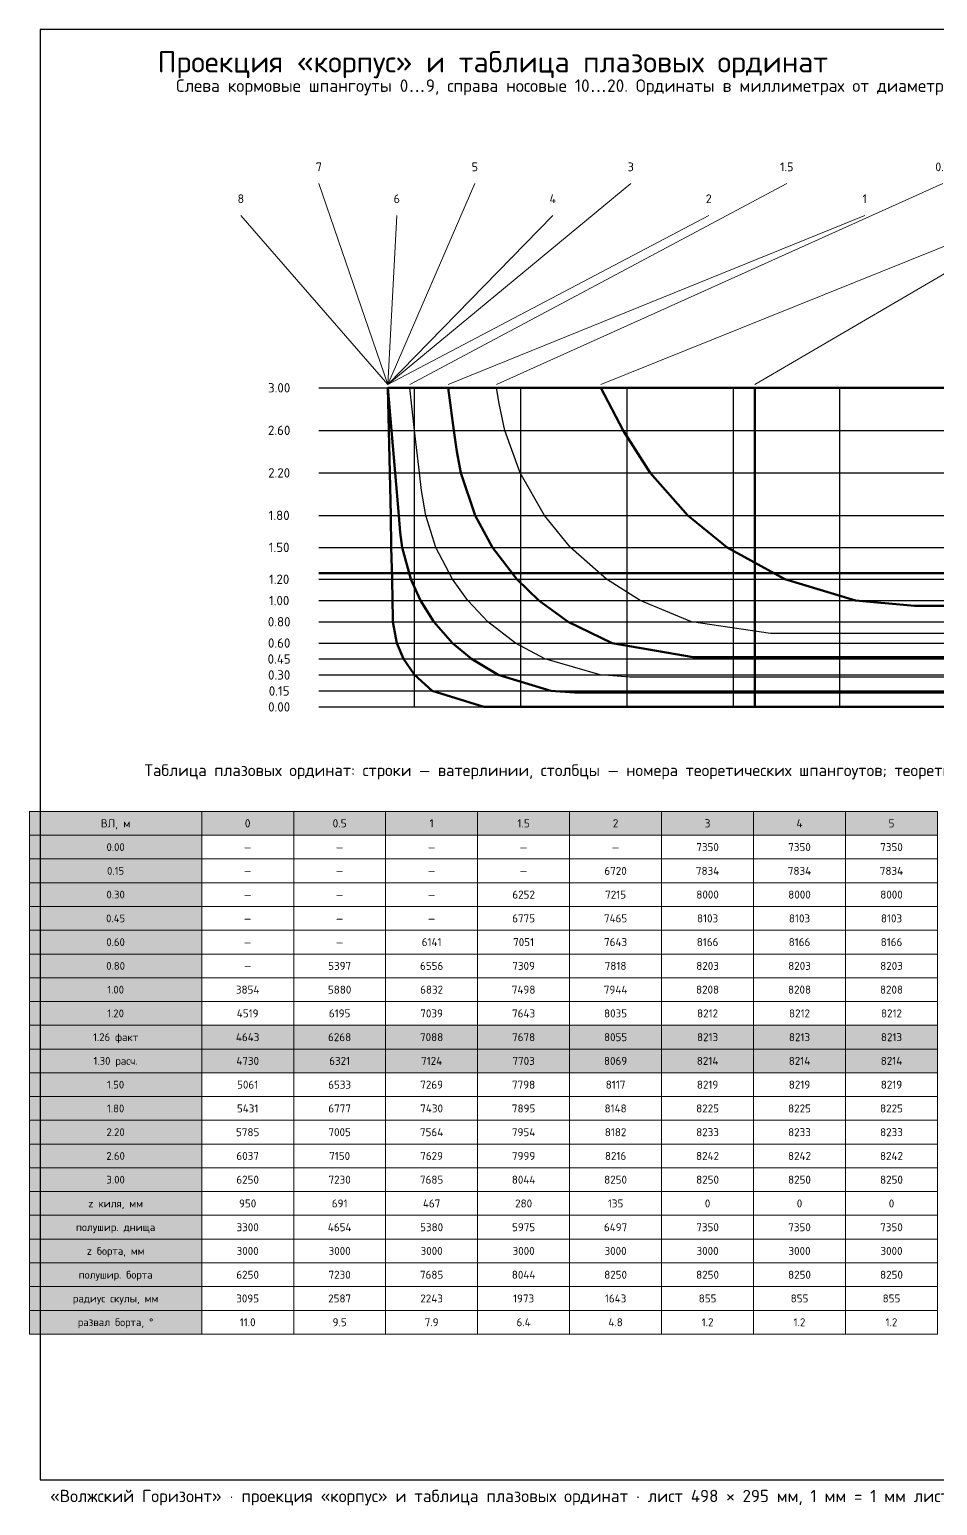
# Model space of a CAD drawing. Header units: millimetres. Extents: x -2 to 500, y -5 to 295.
# Drawn here: x -2.2 to 182.3, y -5.2 to 294.6 of the extents above; entities that cross this region are included whole.
import ezdxf
from ezdxf.enums import TextEntityAlignment as Align

# ---------------------------------------------------------------- set-up
doc = ezdxf.new("R2010")
doc.units = ezdxf.units.MM
for name, color, linetype in [('00_РАМКА', 7, 'Continuous'), ('01_ЛИНИИ', 7, 'Continuous'), ('04_ТЕКСТ', 7, 'Continuous'), ('06_ТАБЛИЦА', 7, 'Continuous')]:
    doc.layers.add(name, color=color, linetype=linetype)
doc.styles.add('ГОСТ', font='isocpeur.ttf')

msp = doc.modelspace()

# ---------------------------------------------------------------- hatches: boundary and pattern name
at = {"layer": '06_ТАБЛИЦА', "true_color": 0xeef1f5}
for points in [[(-2.17, 130.97), (32.81, 130.97), (32.81, 135.8), (-2.17, 135.8)], [(32.81, 130.97), (51.5, 130.97), (51.5, 135.8), (32.81, 135.8)], [(51.5, 130.97), (70.19, 130.97), (70.19, 135.8), (51.5, 135.8)], [(70.19, 130.97), (88.87, 130.97), (88.87, 135.8), (70.19, 135.8)], [(88.87, 130.97), (107.56, 130.97), (107.56, 135.8), (88.87, 135.8)], [(107.56, 130.97), (126.25, 130.97), (126.25, 135.8), (107.56, 135.8)], [(126.25, 130.97), (144.94, 130.97), (144.94, 135.8), (126.25, 135.8)], [(144.94, 130.97), (163.63, 130.97), (163.63, 135.8), (144.94, 135.8)], [(163.63, 130.97), (182.32, 130.97), (182.32, 135.8), (163.63, 135.8)]]:
    msp.add_hatch(color=7, dxfattribs=at).paths.add_polyline_path(points)
at = {"layer": '06_ТАБЛИЦА', "true_color": 0xf6f8fa}
for points in [[(-2.17, 126.15), (32.81, 126.15), (32.81, 130.97), (-2.17, 130.97)], [(-2.17, 121.32), (32.81, 121.32), (32.81, 126.15), (-2.17, 126.15)], [(-2.17, 116.5), (32.81, 116.5), (32.81, 121.32), (-2.17, 121.32)], [(-2.17, 111.67), (32.81, 111.67), (32.81, 116.5), (-2.17, 116.5)], [(-2.17, 106.84), (32.81, 106.84), (32.81, 111.67), (-2.17, 111.67)], [(-2.17, 102.02), (32.81, 102.02), (32.81, 106.84), (-2.17, 106.84)], [(-2.17, 97.19), (32.81, 97.19), (32.81, 102.02), (-2.17, 102.02)], [(-2.17, 92.37), (32.81, 92.37), (32.81, 97.19), (-2.17, 97.19)], [(-2.17, 77.89), (32.81, 77.89), (32.81, 82.71), (-2.17, 82.71)], [(-2.17, 73.06), (32.81, 73.06), (32.81, 77.89), (-2.17, 77.89)], [(-2.17, 68.24), (32.81, 68.24), (32.81, 73.06), (-2.17, 73.06)], [(-2.17, 63.41), (32.81, 63.41), (32.81, 68.24), (-2.17, 68.24)], [(-2.17, 58.58), (32.81, 58.58), (32.81, 63.41), (-2.17, 63.41)], [(-2.17, 53.76), (32.81, 53.76), (32.81, 58.58), (-2.17, 58.58)], [(-2.17, 48.93), (32.81, 48.93), (32.81, 53.76), (-2.17, 53.76)], [(-2.17, 44.11), (32.81, 44.11), (32.81, 48.93), (-2.17, 48.93)], [(-2.17, 39.28), (32.81, 39.28), (32.81, 44.11), (-2.17, 44.11)], [(-2.17, 34.45), (32.81, 34.45), (32.81, 39.28), (-2.17, 39.28)], [(-2.17, 29.63), (32.81, 29.63), (32.81, 34.45), (-2.17, 34.45)]]:
    msp.add_hatch(color=7, dxfattribs=at).paths.add_polyline_path(points)
at = {"layer": '06_ТАБЛИЦА', "true_color": 0xcfe0ef}
for points in [[(-2.17, 87.54), (32.81, 87.54), (32.81, 92.37), (-2.17, 92.37)], [(-2.17, 82.71), (32.81, 82.71), (32.81, 87.54), (-2.17, 87.54)]]:
    msp.add_hatch(color=254, dxfattribs=at).paths.add_polyline_path(points)
at = {"layer": '06_ТАБЛИЦА', "true_color": 0xe3eef7}
for points in [[(32.81, 87.54), (51.5, 87.54), (51.5, 92.37), (32.81, 92.37)], [(51.5, 87.54), (70.19, 87.54), (70.19, 92.37), (51.5, 92.37)], [(70.19, 87.54), (88.87, 87.54), (88.87, 92.37), (70.19, 92.37)], [(88.87, 87.54), (107.56, 87.54), (107.56, 92.37), (88.87, 92.37)], [(107.56, 87.54), (126.25, 87.54), (126.25, 92.37), (107.56, 92.37)], [(126.25, 87.54), (144.94, 87.54), (144.94, 92.37), (126.25, 92.37)], [(144.94, 87.54), (163.63, 87.54), (163.63, 92.37), (144.94, 92.37)], [(163.63, 87.54), (182.32, 87.54), (182.32, 92.37), (163.63, 92.37)], [(32.81, 82.71), (51.5, 82.71), (51.5, 87.54), (32.81, 87.54)], [(51.5, 82.71), (70.19, 82.71), (70.19, 87.54), (51.5, 87.54)], [(70.19, 82.71), (88.87, 82.71), (88.87, 87.54), (70.19, 87.54)], [(88.87, 82.71), (107.56, 82.71), (107.56, 87.54), (88.87, 87.54)], [(107.56, 82.71), (126.25, 82.71), (126.25, 87.54), (107.56, 87.54)], [(126.25, 82.71), (144.94, 82.71), (144.94, 87.54), (126.25, 87.54)], [(144.94, 82.71), (163.63, 82.71), (163.63, 87.54), (144.94, 87.54)], [(163.63, 82.71), (182.32, 82.71), (182.32, 87.54), (163.63, 87.54)]]:
    msp.add_hatch(color=7, dxfattribs=at).paths.add_polyline_path(points)

# ---------------------------------------------------------------- linework, layer by layer
at = {"layer": '00_РАМКА'}
msp.add_lwpolyline([(0, 0), (497.84, 0), (497.84, 294.64), (0, 294.64)], close=True, dxfattribs=at)
at = {"layer": '01_ЛИНИИ', "color": 9, "lineweight": 18, "true_color": 0xb9c2cf}
for points in [[(70.66, 222.51), (56.62, 263.35)], [(70.66, 222.51), (120, 263.35)], [(70.66, 222.51), (88.31, 263.35)], [(75.11, 222.51), (151.69, 263.35)], [(92.7, 222.51), (183.38, 263.35)], [(145.21, 222.51), (215.07, 263.35)], [(70.66, 222.51), (40.77, 256.87)], [(70.66, 222.51), (135.84, 256.87)], [(70.66, 222.51), (104.15, 256.87)], [(70.66, 222.51), (72.46, 256.87)], [(82.87, 222.51), (167.53, 256.87)], [(113.88, 222.51), (199.22, 256.87)]]:
    msp.add_lwpolyline(points, dxfattribs=at)
at = {"layer": '01_ЛИНИИ', "color": 254, "lineweight": 25, "true_color": 0xdde2e9}
for points in [[(56.62, 221.86), (441.22, 221.86)], [(56.62, 213.22), (441.22, 213.22)], [(56.62, 204.58), (441.22, 204.58)], [(56.62, 195.94), (441.22, 195.94)], [(56.62, 189.45), (441.22, 189.45)], [(56.62, 182.97), (441.22, 182.97)], [(56.62, 178.65), (441.22, 178.65)], [(56.62, 174.33), (441.22, 174.33)], [(56.62, 170.01), (441.22, 170.01)], [(56.62, 166.77), (441.22, 166.77)], [(56.62, 163.53), (441.22, 163.53)], [(56.62, 160.28), (441.22, 160.28)], [(56.62, 157.04), (441.22, 157.04)]]:
    msp.add_lwpolyline(points, dxfattribs=at)
at = {"layer": '01_ЛИНИИ', "color": 179, "lineweight": 50, "true_color": 0x16202f}
for points in [[(248.92, 159.96), (108.54, 159.96), (103.75, 160.28), (93.03, 163.53), (87.63, 166.77), (83.79, 170.01), (80.01, 174.33), (77.27, 178.65), (75.3, 182.97), (73.54, 189.45), (73.16, 192.47), (72.86, 195.94), (72.13, 204.58), (71.4, 213.22), (70.66, 221.86), (70.66, 221.86), (248.92, 221.86)], [(248.92, 157.04), (90.11, 157.04), (79.66, 160.28), (76.06, 163.53), (73.84, 166.77), (72.48, 170.01), (71.68, 174.33), (71.64, 175.13), (71.57, 178.65), (71.48, 182.97), (71.34, 189.45), (71.21, 195.94), (71.02, 204.58), (70.84, 213.22), (70.66, 221.86), (70.66, 221.86), (248.92, 221.86)], [(248.92, 157.04), (90.11, 157.04), (79.66, 160.28), (76.06, 163.53), (73.84, 166.77), (72.48, 170.01), (71.68, 174.33), (71.64, 175.13), (71.57, 178.65), (71.48, 182.97), (71.34, 189.45), (71.21, 195.94), (71.02, 204.58), (70.84, 213.22), (70.66, 221.86), (70.66, 221.86), (248.92, 221.86)], [(248.92, 157.04), (90.11, 157.04), (79.66, 160.28), (76.06, 163.53), (73.84, 166.77), (72.48, 170.01), (71.68, 174.33), (71.64, 175.13), (71.57, 178.65), (71.48, 182.97), (71.34, 189.45), (71.21, 195.94), (71.02, 204.58), (70.84, 213.22), (70.66, 221.86), (70.66, 221.86), (248.92, 221.86)], [(248.92, 157.04), (90.11, 157.04), (79.66, 160.28), (76.06, 163.53), (73.84, 166.77), (72.48, 170.01), (71.68, 174.33), (71.64, 175.13), (71.57, 178.65), (71.48, 182.97), (71.34, 189.45), (71.21, 195.94), (71.02, 204.58), (70.84, 213.22), (70.66, 221.86), (70.66, 221.86), (248.92, 221.86)], [(248.92, 157.04), (90.11, 157.04), (79.66, 160.28), (76.06, 163.53), (73.84, 166.77), (72.48, 170.01), (71.68, 174.33), (71.64, 175.13), (71.57, 178.65), (71.48, 182.97), (71.34, 189.45), (71.21, 195.94), (71.02, 204.58), (70.84, 213.22), (70.66, 221.86), (70.66, 221.86), (248.92, 221.86)], [(248.92, 157.04), (90.11, 157.04), (79.66, 160.28), (76.06, 163.53), (73.84, 166.77), (72.48, 170.01), (71.68, 174.33), (71.64, 175.13), (71.57, 178.65), (71.48, 182.97), (71.34, 189.45), (71.21, 195.94), (71.02, 204.58), (70.84, 213.22), (70.66, 221.86), (70.66, 221.86), (248.92, 221.86)], [(248.92, 167.13), (132.67, 167.13), (116.23, 170.01), (107.27, 174.33), (101.31, 178.65), (96.84, 182.97), (91.87, 189.45), (88.38, 195.94), (85.48, 204.58), (84.68, 208.91), (84.07, 213.22), (82.87, 221.86), (82.87, 221.86), (248.92, 221.86)], [(248.92, 177.57), (177.62, 177.57), (165.64, 178.65), (151.29, 182.97), (139.56, 189.45), (131.58, 195.94), (123.92, 204.58), (118.48, 213.22), (113.88, 221.86), (113.88, 221.86), (248.92, 221.86)], [(248.92, 157.04), (145.21, 157.04), (145.21, 160.28), (145.21, 163.53), (145.21, 166.77), (145.21, 170.01), (145.21, 174.33), (145.21, 175.13), (145.21, 178.65), (145.21, 182.97), (145.21, 189.45), (145.21, 195.94), (145.21, 204.58), (145.21, 213.22), (145.21, 221.86), (145.21, 221.86), (248.92, 221.86)]]:
    msp.add_lwpolyline(points, dxfattribs=at)
at = {"layer": '01_ЛИНИИ', "color": 179, "lineweight": 30, "true_color": 0x16202f}
for points in [[(248.92, 163.09), (119.82, 163.09), (113.76, 163.53), (102.51, 166.77), (96.54, 170.01), (90.98, 174.33), (86.89, 178.65), (83.77, 182.97), (80.41, 189.45), (78.33, 195.94), (77.45, 200.98), (77.05, 204.58), (76.08, 213.22), (75.11, 221.86), (75.11, 221.86), (248.92, 221.86)], [(248.92, 171.97), (148.36, 171.97), (132.31, 174.33), (121.87, 178.65), (115.07, 182.97), (107.76, 189.45), (102.49, 195.94), (97.55, 204.58), (94.42, 213.22), (93.23, 218.68), (92.7, 221.86), (92.7, 221.86), (248.92, 221.86)]]:
    msp.add_lwpolyline(points, dxfattribs=at)
at = {"layer": '01_ЛИНИИ', "color": 7, "lineweight": 25, "true_color": 0xeef1f5}
for points in [[(76.06, 157.04), (76.06, 221.86)], [(97.67, 157.04), (97.67, 221.86)], [(119.28, 157.04), (119.28, 221.86)], [(140.89, 157.04), (140.89, 221.86)], [(162.49, 157.04), (162.49, 221.86)]]:
    msp.add_lwpolyline(points, dxfattribs=at)
at = {"layer": '01_ЛИНИИ', "color": 146, "lineweight": 60, "true_color": 0x1c5c8a}
msp.add_lwpolyline([(56.62, 184.19), (441.22, 184.19)], dxfattribs=at)
at = {"layer": '06_ТАБЛИЦА', "color": 254, "lineweight": 18, "true_color": 0xc8cfd9}
for points in [[(-2.17, 130.97), (32.81, 130.97), (32.81, 135.8), (-2.17, 135.8)], [(32.81, 130.97), (51.5, 130.97), (51.5, 135.8), (32.81, 135.8)], [(51.5, 130.97), (70.19, 130.97), (70.19, 135.8), (51.5, 135.8)], [(70.19, 130.97), (88.87, 130.97), (88.87, 135.8), (70.19, 135.8)], [(88.87, 130.97), (107.56, 130.97), (107.56, 135.8), (88.87, 135.8)], [(107.56, 130.97), (126.25, 130.97), (126.25, 135.8), (107.56, 135.8)], [(126.25, 130.97), (144.94, 130.97), (144.94, 135.8), (126.25, 135.8)], [(144.94, 130.97), (163.63, 130.97), (163.63, 135.8), (144.94, 135.8)], [(163.63, 130.97), (182.32, 130.97), (182.32, 135.8), (163.63, 135.8)], [(-2.17, 126.15), (32.81, 126.15), (32.81, 130.97), (-2.17, 130.97)], [(32.81, 126.15), (51.5, 126.15), (51.5, 130.97), (32.81, 130.97)], [(51.5, 126.15), (70.19, 126.15), (70.19, 130.97), (51.5, 130.97)], [(70.19, 126.15), (88.87, 126.15), (88.87, 130.97), (70.19, 130.97)], [(88.87, 126.15), (107.56, 126.15), (107.56, 130.97), (88.87, 130.97)], [(107.56, 126.15), (126.25, 126.15), (126.25, 130.97), (107.56, 130.97)], [(126.25, 126.15), (144.94, 126.15), (144.94, 130.97), (126.25, 130.97)], [(144.94, 126.15), (163.63, 126.15), (163.63, 130.97), (144.94, 130.97)], [(163.63, 126.15), (182.32, 126.15), (182.32, 130.97), (163.63, 130.97)], [(-2.17, 121.32), (32.81, 121.32), (32.81, 126.15), (-2.17, 126.15)], [(32.81, 121.32), (51.5, 121.32), (51.5, 126.15), (32.81, 126.15)], [(51.5, 121.32), (70.19, 121.32), (70.19, 126.15), (51.5, 126.15)], [(70.19, 121.32), (88.87, 121.32), (88.87, 126.15), (70.19, 126.15)], [(88.87, 121.32), (107.56, 121.32), (107.56, 126.15), (88.87, 126.15)], [(107.56, 121.32), (126.25, 121.32), (126.25, 126.15), (107.56, 126.15)], [(126.25, 121.32), (144.94, 121.32), (144.94, 126.15), (126.25, 126.15)], [(144.94, 121.32), (163.63, 121.32), (163.63, 126.15), (144.94, 126.15)], [(163.63, 121.32), (182.32, 121.32), (182.32, 126.15), (163.63, 126.15)], [(-2.17, 116.5), (32.81, 116.5), (32.81, 121.32), (-2.17, 121.32)], [(32.81, 116.5), (51.5, 116.5), (51.5, 121.32), (32.81, 121.32)], [(51.5, 116.5), (70.19, 116.5), (70.19, 121.32), (51.5, 121.32)], [(70.19, 116.5), (88.87, 116.5), (88.87, 121.32), (70.19, 121.32)], [(88.87, 116.5), (107.56, 116.5), (107.56, 121.32), (88.87, 121.32)], [(107.56, 116.5), (126.25, 116.5), (126.25, 121.32), (107.56, 121.32)], [(126.25, 116.5), (144.94, 116.5), (144.94, 121.32), (126.25, 121.32)], [(144.94, 116.5), (163.63, 116.5), (163.63, 121.32), (144.94, 121.32)], [(163.63, 116.5), (182.32, 116.5), (182.32, 121.32), (163.63, 121.32)], [(-2.17, 111.67), (32.81, 111.67), (32.81, 116.5), (-2.17, 116.5)], [(32.81, 111.67), (51.5, 111.67), (51.5, 116.5), (32.81, 116.5)], [(51.5, 111.67), (70.19, 111.67), (70.19, 116.5), (51.5, 116.5)], [(70.19, 111.67), (88.87, 111.67), (88.87, 116.5), (70.19, 116.5)], [(88.87, 111.67), (107.56, 111.67), (107.56, 116.5), (88.87, 116.5)], [(107.56, 111.67), (126.25, 111.67), (126.25, 116.5), (107.56, 116.5)], [(126.25, 111.67), (144.94, 111.67), (144.94, 116.5), (126.25, 116.5)], [(144.94, 111.67), (163.63, 111.67), (163.63, 116.5), (144.94, 116.5)], [(163.63, 111.67), (182.32, 111.67), (182.32, 116.5), (163.63, 116.5)], [(-2.17, 106.84), (32.81, 106.84), (32.81, 111.67), (-2.17, 111.67)], [(32.81, 106.84), (51.5, 106.84), (51.5, 111.67), (32.81, 111.67)], [(51.5, 106.84), (70.19, 106.84), (70.19, 111.67), (51.5, 111.67)], [(70.19, 106.84), (88.87, 106.84), (88.87, 111.67), (70.19, 111.67)], [(88.87, 106.84), (107.56, 106.84), (107.56, 111.67), (88.87, 111.67)], [(107.56, 106.84), (126.25, 106.84), (126.25, 111.67), (107.56, 111.67)], [(126.25, 106.84), (144.94, 106.84), (144.94, 111.67), (126.25, 111.67)], [(144.94, 106.84), (163.63, 106.84), (163.63, 111.67), (144.94, 111.67)], [(163.63, 106.84), (182.32, 106.84), (182.32, 111.67), (163.63, 111.67)], [(-2.17, 102.02), (32.81, 102.02), (32.81, 106.84), (-2.17, 106.84)], [(32.81, 102.02), (51.5, 102.02), (51.5, 106.84), (32.81, 106.84)], [(51.5, 102.02), (70.19, 102.02), (70.19, 106.84), (51.5, 106.84)], [(70.19, 102.02), (88.87, 102.02), (88.87, 106.84), (70.19, 106.84)], [(88.87, 102.02), (107.56, 102.02), (107.56, 106.84), (88.87, 106.84)], [(107.56, 102.02), (126.25, 102.02), (126.25, 106.84), (107.56, 106.84)], [(126.25, 102.02), (144.94, 102.02), (144.94, 106.84), (126.25, 106.84)], [(144.94, 102.02), (163.63, 102.02), (163.63, 106.84), (144.94, 106.84)], [(163.63, 102.02), (182.32, 102.02), (182.32, 106.84), (163.63, 106.84)], [(-2.17, 97.19), (32.81, 97.19), (32.81, 102.02), (-2.17, 102.02)], [(32.81, 97.19), (51.5, 97.19), (51.5, 102.02), (32.81, 102.02)], [(51.5, 97.19), (70.19, 97.19), (70.19, 102.02), (51.5, 102.02)], [(70.19, 97.19), (88.87, 97.19), (88.87, 102.02), (70.19, 102.02)], [(88.87, 97.19), (107.56, 97.19), (107.56, 102.02), (88.87, 102.02)], [(107.56, 97.19), (126.25, 97.19), (126.25, 102.02), (107.56, 102.02)], [(126.25, 97.19), (144.94, 97.19), (144.94, 102.02), (126.25, 102.02)], [(144.94, 97.19), (163.63, 97.19), (163.63, 102.02), (144.94, 102.02)], [(163.63, 97.19), (182.32, 97.19), (182.32, 102.02), (163.63, 102.02)], [(-2.17, 92.37), (32.81, 92.37), (32.81, 97.19), (-2.17, 97.19)], [(32.81, 92.37), (51.5, 92.37), (51.5, 97.19), (32.81, 97.19)], [(51.5, 92.37), (70.19, 92.37), (70.19, 97.19), (51.5, 97.19)], [(70.19, 92.37), (88.87, 92.37), (88.87, 97.19), (70.19, 97.19)], [(88.87, 92.37), (107.56, 92.37), (107.56, 97.19), (88.87, 97.19)], [(107.56, 92.37), (126.25, 92.37), (126.25, 97.19), (107.56, 97.19)], [(126.25, 92.37), (144.94, 92.37), (144.94, 97.19), (126.25, 97.19)], [(144.94, 92.37), (163.63, 92.37), (163.63, 97.19), (144.94, 97.19)], [(163.63, 92.37), (182.32, 92.37), (182.32, 97.19), (163.63, 97.19)], [(-2.17, 87.54), (32.81, 87.54), (32.81, 92.37), (-2.17, 92.37)], [(32.81, 87.54), (51.5, 87.54), (51.5, 92.37), (32.81, 92.37)], [(51.5, 87.54), (70.19, 87.54), (70.19, 92.37), (51.5, 92.37)], [(70.19, 87.54), (88.87, 87.54), (88.87, 92.37), (70.19, 92.37)], [(88.87, 87.54), (107.56, 87.54), (107.56, 92.37), (88.87, 92.37)], [(107.56, 87.54), (126.25, 87.54), (126.25, 92.37), (107.56, 92.37)], [(126.25, 87.54), (144.94, 87.54), (144.94, 92.37), (126.25, 92.37)], [(144.94, 87.54), (163.63, 87.54), (163.63, 92.37), (144.94, 92.37)], [(163.63, 87.54), (182.32, 87.54), (182.32, 92.37), (163.63, 92.37)], [(-2.17, 82.71), (32.81, 82.71), (32.81, 87.54), (-2.17, 87.54)], [(32.81, 82.71), (51.5, 82.71), (51.5, 87.54), (32.81, 87.54)], [(51.5, 82.71), (70.19, 82.71), (70.19, 87.54), (51.5, 87.54)], [(70.19, 82.71), (88.87, 82.71), (88.87, 87.54), (70.19, 87.54)], [(88.87, 82.71), (107.56, 82.71), (107.56, 87.54), (88.87, 87.54)], [(107.56, 82.71), (126.25, 82.71), (126.25, 87.54), (107.56, 87.54)], [(126.25, 82.71), (144.94, 82.71), (144.94, 87.54), (126.25, 87.54)], [(144.94, 82.71), (163.63, 82.71), (163.63, 87.54), (144.94, 87.54)], [(163.63, 82.71), (182.32, 82.71), (182.32, 87.54), (163.63, 87.54)], [(-2.17, 77.89), (32.81, 77.89), (32.81, 82.71), (-2.17, 82.71)], [(32.81, 77.89), (51.5, 77.89), (51.5, 82.71), (32.81, 82.71)], [(51.5, 77.89), (70.19, 77.89), (70.19, 82.71), (51.5, 82.71)], [(70.19, 77.89), (88.87, 77.89), (88.87, 82.71), (70.19, 82.71)], [(88.87, 77.89), (107.56, 77.89), (107.56, 82.71), (88.87, 82.71)], [(107.56, 77.89), (126.25, 77.89), (126.25, 82.71), (107.56, 82.71)], [(126.25, 77.89), (144.94, 77.89), (144.94, 82.71), (126.25, 82.71)], [(144.94, 77.89), (163.63, 77.89), (163.63, 82.71), (144.94, 82.71)], [(163.63, 77.89), (182.32, 77.89), (182.32, 82.71), (163.63, 82.71)], [(-2.17, 73.06), (32.81, 73.06), (32.81, 77.89), (-2.17, 77.89)], [(32.81, 73.06), (51.5, 73.06), (51.5, 77.89), (32.81, 77.89)], [(51.5, 73.06), (70.19, 73.06), (70.19, 77.89), (51.5, 77.89)], [(70.19, 73.06), (88.87, 73.06), (88.87, 77.89), (70.19, 77.89)], [(88.87, 73.06), (107.56, 73.06), (107.56, 77.89), (88.87, 77.89)], [(107.56, 73.06), (126.25, 73.06), (126.25, 77.89), (107.56, 77.89)], [(126.25, 73.06), (144.94, 73.06), (144.94, 77.89), (126.25, 77.89)], [(144.94, 73.06), (163.63, 73.06), (163.63, 77.89), (144.94, 77.89)], [(163.63, 73.06), (182.32, 73.06), (182.32, 77.89), (163.63, 77.89)], [(-2.17, 68.24), (32.81, 68.24), (32.81, 73.06), (-2.17, 73.06)], [(32.81, 68.24), (51.5, 68.24), (51.5, 73.06), (32.81, 73.06)], [(51.5, 68.24), (70.19, 68.24), (70.19, 73.06), (51.5, 73.06)], [(70.19, 68.24), (88.87, 68.24), (88.87, 73.06), (70.19, 73.06)], [(88.87, 68.24), (107.56, 68.24), (107.56, 73.06), (88.87, 73.06)], [(107.56, 68.24), (126.25, 68.24), (126.25, 73.06), (107.56, 73.06)], [(126.25, 68.24), (144.94, 68.24), (144.94, 73.06), (126.25, 73.06)], [(144.94, 68.24), (163.63, 68.24), (163.63, 73.06), (144.94, 73.06)], [(163.63, 68.24), (182.32, 68.24), (182.32, 73.06), (163.63, 73.06)], [(-2.17, 63.41), (32.81, 63.41), (32.81, 68.24), (-2.17, 68.24)], [(32.81, 63.41), (51.5, 63.41), (51.5, 68.24), (32.81, 68.24)], [(51.5, 63.41), (70.19, 63.41), (70.19, 68.24), (51.5, 68.24)], [(70.19, 63.41), (88.87, 63.41), (88.87, 68.24), (70.19, 68.24)], [(88.87, 63.41), (107.56, 63.41), (107.56, 68.24), (88.87, 68.24)], [(107.56, 63.41), (126.25, 63.41), (126.25, 68.24), (107.56, 68.24)], [(126.25, 63.41), (144.94, 63.41), (144.94, 68.24), (126.25, 68.24)], [(144.94, 63.41), (163.63, 63.41), (163.63, 68.24), (144.94, 68.24)], [(163.63, 63.41), (182.32, 63.41), (182.32, 68.24), (163.63, 68.24)], [(-2.17, 58.58), (32.81, 58.58), (32.81, 63.41), (-2.17, 63.41)], [(32.81, 58.58), (51.5, 58.58), (51.5, 63.41), (32.81, 63.41)], [(51.5, 58.58), (70.19, 58.58), (70.19, 63.41), (51.5, 63.41)], [(70.19, 58.58), (88.87, 58.58), (88.87, 63.41), (70.19, 63.41)], [(88.87, 58.58), (107.56, 58.58), (107.56, 63.41), (88.87, 63.41)], [(107.56, 58.58), (126.25, 58.58), (126.25, 63.41), (107.56, 63.41)], [(126.25, 58.58), (144.94, 58.58), (144.94, 63.41), (126.25, 63.41)], [(144.94, 58.58), (163.63, 58.58), (163.63, 63.41), (144.94, 63.41)], [(163.63, 58.58), (182.32, 58.58), (182.32, 63.41), (163.63, 63.41)], [(-2.17, 53.76), (32.81, 53.76), (32.81, 58.58), (-2.17, 58.58)], [(32.81, 53.76), (51.5, 53.76), (51.5, 58.58), (32.81, 58.58)], [(51.5, 53.76), (70.19, 53.76), (70.19, 58.58), (51.5, 58.58)], [(70.19, 53.76), (88.87, 53.76), (88.87, 58.58), (70.19, 58.58)], [(88.87, 53.76), (107.56, 53.76), (107.56, 58.58), (88.87, 58.58)], [(107.56, 53.76), (126.25, 53.76), (126.25, 58.58), (107.56, 58.58)], [(126.25, 53.76), (144.94, 53.76), (144.94, 58.58), (126.25, 58.58)], [(144.94, 53.76), (163.63, 53.76), (163.63, 58.58), (144.94, 58.58)], [(163.63, 53.76), (182.32, 53.76), (182.32, 58.58), (163.63, 58.58)], [(-2.17, 48.93), (32.81, 48.93), (32.81, 53.76), (-2.17, 53.76)], [(32.81, 48.93), (51.5, 48.93), (51.5, 53.76), (32.81, 53.76)], [(51.5, 48.93), (70.19, 48.93), (70.19, 53.76), (51.5, 53.76)], [(70.19, 48.93), (88.87, 48.93), (88.87, 53.76), (70.19, 53.76)], [(88.87, 48.93), (107.56, 48.93), (107.56, 53.76), (88.87, 53.76)], [(107.56, 48.93), (126.25, 48.93), (126.25, 53.76), (107.56, 53.76)], [(126.25, 48.93), (144.94, 48.93), (144.94, 53.76), (126.25, 53.76)], [(144.94, 48.93), (163.63, 48.93), (163.63, 53.76), (144.94, 53.76)], [(163.63, 48.93), (182.32, 48.93), (182.32, 53.76), (163.63, 53.76)], [(-2.17, 44.11), (32.81, 44.11), (32.81, 48.93), (-2.17, 48.93)], [(32.81, 44.11), (51.5, 44.11), (51.5, 48.93), (32.81, 48.93)], [(51.5, 44.11), (70.19, 44.11), (70.19, 48.93), (51.5, 48.93)], [(70.19, 44.11), (88.87, 44.11), (88.87, 48.93), (70.19, 48.93)], [(88.87, 44.11), (107.56, 44.11), (107.56, 48.93), (88.87, 48.93)], [(107.56, 44.11), (126.25, 44.11), (126.25, 48.93), (107.56, 48.93)], [(126.25, 44.11), (144.94, 44.11), (144.94, 48.93), (126.25, 48.93)], [(144.94, 44.11), (163.63, 44.11), (163.63, 48.93), (144.94, 48.93)], [(163.63, 44.11), (182.32, 44.11), (182.32, 48.93), (163.63, 48.93)], [(-2.17, 39.28), (32.81, 39.28), (32.81, 44.11), (-2.17, 44.11)], [(32.81, 39.28), (51.5, 39.28), (51.5, 44.11), (32.81, 44.11)], [(51.5, 39.28), (70.19, 39.28), (70.19, 44.11), (51.5, 44.11)], [(70.19, 39.28), (88.87, 39.28), (88.87, 44.11), (70.19, 44.11)], [(88.87, 39.28), (107.56, 39.28), (107.56, 44.11), (88.87, 44.11)], [(107.56, 39.28), (126.25, 39.28), (126.25, 44.11), (107.56, 44.11)], [(126.25, 39.28), (144.94, 39.28), (144.94, 44.11), (126.25, 44.11)], [(144.94, 39.28), (163.63, 39.28), (163.63, 44.11), (144.94, 44.11)], [(163.63, 39.28), (182.32, 39.28), (182.32, 44.11), (163.63, 44.11)], [(-2.17, 34.45), (32.81, 34.45), (32.81, 39.28), (-2.17, 39.28)], [(32.81, 34.45), (51.5, 34.45), (51.5, 39.28), (32.81, 39.28)], [(51.5, 34.45), (70.19, 34.45), (70.19, 39.28), (51.5, 39.28)], [(70.19, 34.45), (88.87, 34.45), (88.87, 39.28), (70.19, 39.28)], [(88.87, 34.45), (107.56, 34.45), (107.56, 39.28), (88.87, 39.28)], [(107.56, 34.45), (126.25, 34.45), (126.25, 39.28), (107.56, 39.28)], [(126.25, 34.45), (144.94, 34.45), (144.94, 39.28), (126.25, 39.28)], [(144.94, 34.45), (163.63, 34.45), (163.63, 39.28), (144.94, 39.28)], [(163.63, 34.45), (182.32, 34.45), (182.32, 39.28), (163.63, 39.28)], [(-2.17, 29.63), (32.81, 29.63), (32.81, 34.45), (-2.17, 34.45)], [(32.81, 29.63), (51.5, 29.63), (51.5, 34.45), (32.81, 34.45)], [(51.5, 29.63), (70.19, 29.63), (70.19, 34.45), (51.5, 34.45)], [(70.19, 29.63), (88.87, 29.63), (88.87, 34.45), (70.19, 34.45)], [(88.87, 29.63), (107.56, 29.63), (107.56, 34.45), (88.87, 34.45)], [(107.56, 29.63), (126.25, 29.63), (126.25, 34.45), (107.56, 34.45)], [(126.25, 29.63), (144.94, 29.63), (144.94, 34.45), (126.25, 34.45)], [(144.94, 29.63), (163.63, 29.63), (163.63, 34.45), (144.94, 34.45)], [(163.63, 29.63), (182.32, 29.63), (182.32, 34.45), (163.63, 34.45)]]:
    msp.add_lwpolyline(points, close=True, dxfattribs=at)

# ---------------------------------------------------------------- texts
at = {"layer": '00_РАМКА', "style": 'ГОСТ'}
msp.add_text('«Волжский Горизонт» · проекция «корпус» и таблица плазовых ординат · лист 498 × 295 мм, 1 мм = 1 мм листа; величины по осям — как на графике · выделенные строки — ватерлинии 1.26 (факт) и 1.30 (расчётная)', height=2.5, dxfattribs=at).set_placement((2, -4.5))
at = {"layer": '04_ТЕКСТ', "color": 18, "true_color": 0x000000, "style": 'ГОСТ'}
msp.add_text('Проекция «корпус» и таблица плазовых ординат', height=4.318, dxfattribs=at).set_placement((91.97, 288.08), align=Align.MIDDLE_CENTER)
msp.add_text('Проекция «корпус» и таблица плазовых ординат', height=4.318, dxfattribs=at).set_placement((91.97, 288.08), align=Align.MIDDLE_CENTER)
at = {"layer": '04_ТЕКСТ', "color": 157, "true_color": 0x56627a, "style": 'ГОСТ'}
for s, height, p in [('Слева кормовые шпангоуты 0…9, справа носовые 10…20. Ординаты в миллиметрах от диаметральной плоскости; прочерк — ватерлиния ниже килевой линии шпангоута.', 2.54, (167.28, 283.24)), ('7', 1.78, (56.62, 266.74)), ('5', 1.78, (88.31, 266.74)), ('3', 1.78, (120, 266.74)), ('1.5', 1.778, (151.69, 266.74)), ('0.5', 1.778, (183.38, 266.74)), ('8', 1.78, (40.77, 260.26)), ('6', 1.78, (72.46, 260.26)), ('4', 1.78, (104.15, 260.26)), ('2', 1.78, (135.84, 260.26)), ('1', 1.78, (167.53, 260.26)), ('3.00', 1.905, (48.55, 221.86)), ('2.60', 1.905, (48.55, 213.22)), ('2.20', 1.905, (48.55, 204.58)), ('1.80', 1.905, (48.55, 195.94)), ('1.50', 1.905, (48.55, 189.45)), ('1.20', 1.905, (48.55, 182.97)), ('1.00', 1.905, (48.55, 178.65)), ('0.80', 1.905, (48.55, 174.33)), ('0.60', 1.905, (48.55, 170.01)), ('0.45', 1.905, (48.55, 166.77)), ('0.30', 1.905, (48.55, 163.53)), ('0.15', 1.905, (48.55, 160.28)), ('0.00', 1.905, (48.55, 157.04)), ('Таблица плазовых ординат: строки — ватерлинии, столбцы — номера теоретических шпангоутов; теоретическая шпация L/20 = 7.000 м', 2.413, (126.5, 144.18))]:
    msp.add_text(s, height=height, dxfattribs=at).set_placement(p, align=Align.MIDDLE_CENTER)
at = {"layer": '06_ТАБЛИЦА', "color": 179, "true_color": 0x16202f, "style": 'ГОСТ'}
for s, height, p in [('ВЛ, м', 1.676, (15.32, 133.39)), ('0', 1.68, (42.15, 133.39)), ('0.5', 1.676, (60.84, 133.39)), ('1', 1.68, (79.53, 133.39)), ('1.5', 1.676, (98.22, 133.39)), ('2', 1.68, (116.91, 133.39)), ('3', 1.68, (135.6, 133.39)), ('4', 1.68, (154.28, 133.39)), ('5', 1.68, (172.97, 133.39)), ('0.00', 1.575, (15.32, 128.56)), ('0.15', 1.575, (15.32, 123.73)), ('0.30', 1.575, (15.32, 118.91)), ('0.45', 1.575, (15.32, 114.08)), ('0.60', 1.575, (15.32, 109.26)), ('0.80', 1.575, (15.32, 104.43)), ('1.00', 1.575, (15.32, 99.6)), ('1.20', 1.575, (15.32, 94.78)), ('1.50', 1.575, (15.32, 80.3)), ('1.80', 1.575, (15.32, 75.47)), ('2.20', 1.575, (15.32, 70.65)), ('2.60', 1.575, (15.32, 65.82)), ('3.00', 1.575, (15.32, 61)), ('z киля, мм', 1.575, (15.32, 56.17)), ('полушир. днища', 1.5748, (15.32, 51.34)), ('z борта, мм', 1.5748, (15.32, 46.52)), ('полушир. борта', 1.5748, (15.32, 41.69)), ('радиус скулы, мм', 1.5748, (15.32, 36.87)), ('развал борта, °', 1.5748, (15.32, 32.04))]:
    msp.add_text(s, height=height, dxfattribs=at).set_placement(p, align=Align.MIDDLE_CENTER)
at = {"layer": '06_ТАБЛИЦА', "color": 18, "true_color": 0x000000, "style": 'ГОСТ'}
for s, height, p in [('7350', 1.626, (135.6, 128.56)), ('7350', 1.626, (154.28, 128.56)), ('7350', 1.626, (172.97, 128.56)), ('—', 1.63, (42.15, 128.56)), ('—', 1.63, (60.84, 128.56)), ('—', 1.63, (79.53, 128.56)), ('—', 1.63, (98.22, 128.56)), ('—', 1.63, (116.91, 128.56)), ('—', 1.63, (42.15, 123.73)), ('—', 1.63, (60.84, 123.73)), ('—', 1.63, (79.53, 123.73)), ('—', 1.63, (98.22, 123.73)), ('6720', 1.626, (116.91, 123.73)), ('7834', 1.626, (135.6, 123.73)), ('7834', 1.626, (154.28, 123.73)), ('7834', 1.626, (172.97, 123.73)), ('—', 1.63, (42.15, 118.91)), ('—', 1.63, (60.84, 118.91)), ('—', 1.63, (79.53, 118.91)), ('6252', 1.626, (98.22, 118.91)), ('7215', 1.626, (116.91, 118.91)), ('8000', 1.626, (135.6, 118.91)), ('8000', 1.626, (154.28, 118.91)), ('8000', 1.626, (172.97, 118.91)), ('—', 1.63, (42.15, 114.08)), ('—', 1.63, (60.84, 114.08)), ('—', 1.63, (79.53, 114.08)), ('6775', 1.626, (98.22, 114.08)), ('7465', 1.626, (116.91, 114.08)), ('8103', 1.626, (135.6, 114.08)), ('8103', 1.626, (154.28, 114.08)), ('8103', 1.626, (172.97, 114.08)), ('—', 1.63, (42.15, 109.26)), ('—', 1.63, (60.84, 109.26)), ('6141', 1.626, (79.53, 109.26)), ('7051', 1.626, (98.22, 109.26)), ('7643', 1.626, (116.91, 109.26)), ('8166', 1.626, (135.6, 109.26)), ('8166', 1.626, (154.28, 109.26)), ('8166', 1.626, (172.97, 109.26)), ('5397', 1.626, (60.84, 104.43)), ('6556', 1.626, (79.53, 104.43)), ('7309', 1.626, (98.22, 104.43)), ('7818', 1.626, (116.91, 104.43)), ('8203', 1.626, (135.6, 104.43)), ('8203', 1.626, (154.28, 104.43)), ('8203', 1.626, (172.97, 104.43)), ('—', 1.63, (42.15, 104.43)), ('3854', 1.626, (42.15, 99.6)), ('5880', 1.626, (60.84, 99.6)), ('6832', 1.626, (79.53, 99.6)), ('7498', 1.626, (98.22, 99.6)), ('7944', 1.626, (116.91, 99.6)), ('8208', 1.626, (135.6, 99.6)), ('8208', 1.626, (154.28, 99.6)), ('8208', 1.626, (172.97, 99.6)), ('4519', 1.626, (42.15, 94.78)), ('6195', 1.626, (60.84, 94.78)), ('7039', 1.626, (79.53, 94.78)), ('7643', 1.626, (98.22, 94.78)), ('8035', 1.626, (116.91, 94.78)), ('8212', 1.626, (135.6, 94.78)), ('8212', 1.626, (154.28, 94.78)), ('8212', 1.626, (172.97, 94.78)), ('5061', 1.626, (42.15, 80.3)), ('6533', 1.626, (60.84, 80.3)), ('7269', 1.626, (79.53, 80.3)), ('7798', 1.626, (98.22, 80.3)), ('8117', 1.626, (116.91, 80.3)), ('8219', 1.626, (135.6, 80.3)), ('8219', 1.626, (154.28, 80.3)), ('8219', 1.626, (172.97, 80.3)), ('5431', 1.626, (42.15, 75.47)), ('6777', 1.626, (60.84, 75.47)), ('7430', 1.626, (79.53, 75.47)), ('7895', 1.626, (98.22, 75.47)), ('8148', 1.626, (116.91, 75.47)), ('8225', 1.626, (135.6, 75.47)), ('8225', 1.626, (154.28, 75.47)), ('8225', 1.626, (172.97, 75.47)), ('5785', 1.626, (42.15, 70.65)), ('7005', 1.626, (60.84, 70.65)), ('7564', 1.626, (79.53, 70.65)), ('7954', 1.626, (98.22, 70.65)), ('8182', 1.626, (116.91, 70.65)), ('8233', 1.626, (135.6, 70.65)), ('8233', 1.626, (154.28, 70.65)), ('8233', 1.626, (172.97, 70.65)), ('6037', 1.626, (42.15, 65.82)), ('7150', 1.626, (60.84, 65.82)), ('7629', 1.626, (79.53, 65.82)), ('7999', 1.626, (98.22, 65.82)), ('8216', 1.626, (116.91, 65.82)), ('8242', 1.626, (135.6, 65.82)), ('8242', 1.626, (154.28, 65.82)), ('8242', 1.626, (172.97, 65.82)), ('6250', 1.626, (42.15, 61)), ('7230', 1.626, (60.84, 61)), ('7685', 1.626, (79.53, 61)), ('8044', 1.626, (98.22, 61)), ('8250', 1.626, (116.91, 61)), ('8250', 1.626, (135.6, 61)), ('8250', 1.626, (154.28, 61)), ('8250', 1.626, (172.97, 61))]:
    msp.add_text(s, height=height, dxfattribs=at).set_placement(p, align=Align.MIDDLE_CENTER)
at = {"layer": '06_ТАБЛИЦА', "color": 146, "true_color": 0x1c5c8a, "style": 'ГОСТ'}
for s, height, p in [('1.26 факт', 1.575, (15.32, 89.95)), ('4643', 1.626, (42.15, 89.95)), ('6268', 1.626, (60.84, 89.95)), ('7088', 1.626, (79.53, 89.95)), ('7678', 1.626, (98.22, 89.95)), ('8055', 1.626, (116.91, 89.95)), ('8213', 1.626, (135.6, 89.95)), ('8213', 1.626, (154.28, 89.95)), ('8213', 1.626, (172.97, 89.95)), ('1.30 расч.', 1.575, (15.32, 85.13)), ('4730', 1.626, (42.15, 85.13)), ('6321', 1.626, (60.84, 85.13)), ('7124', 1.626, (79.53, 85.13)), ('7703', 1.626, (98.22, 85.13)), ('8069', 1.626, (116.91, 85.13)), ('8214', 1.626, (135.6, 85.13)), ('8214', 1.626, (154.28, 85.13)), ('8214', 1.626, (172.97, 85.13))]:
    msp.add_text(s, height=height, dxfattribs=at).set_placement(p, align=Align.MIDDLE_CENTER)
at = {"layer": '06_ТАБЛИЦА', "color": 139, "true_color": 0x3c4757, "style": 'ГОСТ'}
for s, height, p in [('950', 1.626, (42.15, 56.17)), ('691', 1.626, (60.84, 56.17)), ('467', 1.626, (79.53, 56.17)), ('280', 1.626, (98.22, 56.17)), ('135', 1.626, (116.91, 56.17)), ('0', 1.63, (135.6, 56.17)), ('0', 1.63, (154.28, 56.17)), ('0', 1.63, (172.97, 56.17)), ('3300', 1.626, (42.15, 51.34)), ('4654', 1.626, (60.84, 51.34)), ('5380', 1.626, (79.53, 51.34)), ('5975', 1.626, (98.22, 51.34)), ('6497', 1.626, (116.91, 51.34)), ('7350', 1.626, (135.6, 51.34)), ('7350', 1.626, (154.28, 51.34)), ('7350', 1.626, (172.97, 51.34)), ('3000', 1.626, (42.15, 46.52)), ('3000', 1.626, (60.84, 46.52)), ('3000', 1.626, (79.53, 46.52)), ('3000', 1.626, (98.22, 46.52)), ('3000', 1.626, (116.91, 46.52)), ('3000', 1.626, (135.6, 46.52)), ('3000', 1.626, (154.28, 46.52)), ('3000', 1.626, (172.97, 46.52)), ('6250', 1.626, (42.15, 41.69)), ('7230', 1.626, (60.84, 41.69)), ('7685', 1.626, (79.53, 41.69)), ('8044', 1.626, (98.22, 41.69)), ('8250', 1.626, (116.91, 41.69)), ('8250', 1.626, (135.6, 41.69)), ('8250', 1.626, (154.28, 41.69)), ('8250', 1.626, (172.97, 41.69)), ('3095', 1.626, (42.15, 36.87)), ('2587', 1.626, (60.84, 36.87)), ('2243', 1.626, (79.53, 36.87)), ('1973', 1.626, (98.22, 36.87)), ('1643', 1.626, (116.91, 36.87)), ('855', 1.626, (135.6, 36.87)), ('855', 1.626, (154.28, 36.87)), ('855', 1.626, (172.97, 36.87)), ('11.0', 1.626, (42.15, 32.04)), ('9.5', 1.626, (60.84, 32.04)), ('7.9', 1.626, (79.53, 32.04)), ('6.4', 1.626, (98.22, 32.04)), ('4.8', 1.626, (116.91, 32.04)), ('1.2', 1.626, (135.6, 32.04)), ('1.2', 1.626, (154.28, 32.04)), ('1.2', 1.626, (172.97, 32.04))]:
    msp.add_text(s, height=height, dxfattribs=at).set_placement(p, align=Align.MIDDLE_CENTER)

doc.saveas('drawing.dxf')
